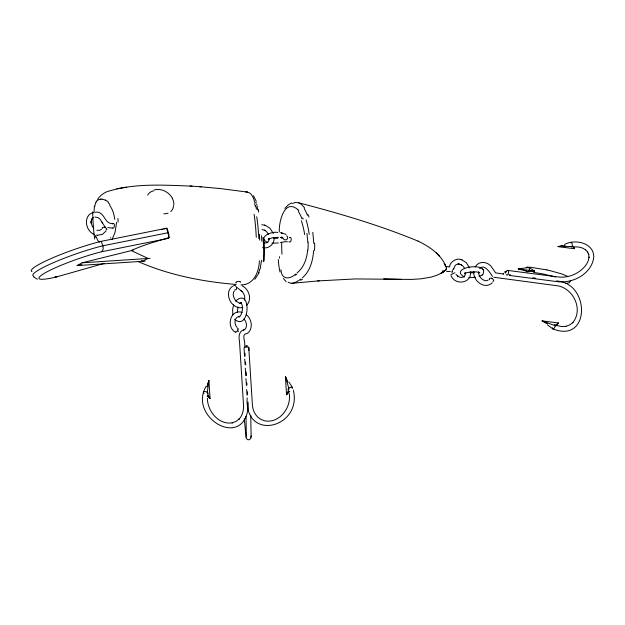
<?xml version="1.0" encoding="UTF-8"?>
<svg xmlns="http://www.w3.org/2000/svg" width="625" height="625" viewBox="0 0 625 625"><rect width="100%" height="100%" fill="white"/><g stroke="black" fill="none" stroke-linecap="round" stroke-linejoin="round"><path stroke-width="0.94" d="M491.531 278.062L492.078 278.438M473.844 271.297C472.453 280.539 484.641 290.18 492.211 282.812M478.609 271.57C477.773 277.688 485.453 282.648 488.172 280.016M173.906 204.672L173.617 201.5L172.336 198.164M116.617 222.328L115.047 232.352L112.102 239.383M251.117 436.516L250.75 415.203M268.664 238.453L268.25 239.352L268.68 238.492L268.406 239.211L272.164 237.828L278.516 237.32M248.297 406.641C243.906 450.766 187.5 417.078 206.188 386.211M464.984 272.656L464.523 273.82L466.656 272.742L471.023 271.875L476.727 271.906L479.859 272.922L479.375 272.289M279.352 231.984C278.594 223.297 283.984 198.195 297.555 209.336A24.891 14.688 -85.7 0 1 297.883 209.719M313.625 250.641C312.883 260.43 310.273 271.031 302.508 277.672M244.258 418.703L246.133 438.078L247.43 439.609L249.25 439.773L250.648 438.609L251.102 436.703M251.047 437.336L251.164 435.906M570.781 280.281L569.383 282.711L565.625 283.602M259.445 260.758C259.039 270.141 255.328 281.781 245.172 284.461M261.547 260.234L260.312 267.867M269.352 238.336C269.102 242.328 266.156 243.82 263.195 242.711M465.68 272.773C465.242 277.508 461.453 278.992 457.383 275.906L458.391 276.633L455.992 274.43M307.617 250.211C306.891 258.625 303.914 267.406 297.125 272.844M94.352 206.078L94.016 212.867M232.555 286.188C223.016 293.031 231.695 310.25 242.805 307.477M244.484 300C245.523 297.281 244.07 292.828 241.086 290.727L242.109 291.586L237.297 287.648M207.594 384.977L208.898 380.383L210.039 398.555L207.156 396.047M237.977 306.914L237.305 312.469M207.047 386.906L208.898 380.383L207.211 392.922L210.039 398.555L207.312 395.672M260.164 268.398L259.672 269.953M233.727 304.578L232.609 309.484L232.797 314.914M259.578 270.203L259.086 271.398M475.102 266.984L476.898 264.68L479.234 263.141L482.211 262.406L485.227 262.672L487.992 263.766L490.656 265.734L495.641 272.867L503.641 274.055L503.656 273.375M452.352 270.445L453.773 268.734M259.25 272.547L254.844 279.289M453.75 268.789C454.844 265.469 455.875 263.656 459.453 264.062L458.039 263.984L461.484 264.906L460.758 264.531L462.93 266.07L464.594 268.273M258.766 272.086L258.43 272.727M246.422 436.383L246.328 436.945L246.023 416.375M95.758 202.43L96.727 201.211M105.953 231.109L102.305 234.406L97.539 235.234M235.492 301.164C252.07 286.008 250.008 332.203 234.555 319.281M97.594 199.344C99.844 196.008 103.078 193.359 106.773 191.766C134.125 182.914 163.719 185.102 192.039 186.148M289.016 391.578L286.547 394.727L285.398 376.555L287.82 382.055M449.461 266.617L449.797 266.039C449.453 263.164 456.07 257.289 461.062 259.586M503.422 273.32L503.258 274.062M234.547 290.742C230.555 294.664 236.234 304.188 241.195 302.93L241.289 303.141C243.516 306.594 242.539 314.195 239.359 316.844L238.586 316.68M445.867 269.938L440.641 273.531L435.703 275.68L430.945 277.125L420.758 278.867L411.047 279.422L355.453 278.93L317.57 280.938M284.797 208.414L288.555 204.625L291.695 202.984M556.062 325.812L558.414 322.969L542.102 320.859L546.164 323.094M482.531 274.727C491.125 260.992 447.266 267.18 464.344 276.977M289.75 391.25L286.547 394.727L288.977 388.828L285.398 376.555L286.898 380.102M239.648 303.594L241.188 302.93M479.664 268.703C483.719 263.617 489.391 271.32 492.422 276.461M505.703 272.961L505.813 272.172M246.391 305.555C252.469 299.891 249.172 289.086 242.141 285.797M449.227 266.844L449.563 266.523C448.688 267.391 448.891 266.539 446.453 266.602M105.258 227.047L104.75 227.102M238.414 330.953L238.031 331.773M505.562 272.117L505.438 272.922M555.594 325.344L558.414 322.969L555.695 325.883L542.102 320.859L547.594 323.773M93.398 217.453L91.75 219.281L91.391 220.039L92.031 218.766L91.117 222.234L92.148 226.039L93.727 228.242M479.125 276.461L482.414 274.82M482.117 275.07L482.844 274.477M101.492 229.195L99.656 230.344L96.859 230.25M300.812 279.062C297.281 281.547 292.305 285.133 288.109 282.164M295.516 274.109C289.539 279.852 281.211 279.531 280.984 269.695M451.859 271.984L452.359 271.797M443.781 271.609L440.641 273.531L444.164 271.383M440.883 273.391L444.039 271.461M145.125 261.125L77.086 265.602L82.039 262.82L133.227 250.141M167.508 238.547L169.148 237.625L166.719 228.281L163.922 229.039M444.578 271.016L442.469 270.898M452.625 271.875L451.953 272.055M104.406 226.742L105.297 226.977M292.445 203.453L295.367 202.508L298.492 202.734C338.992 213.289 379.367 225.102 418.07 241.133L418.586 241.398M247.172 397.875C244.43 442.625 302.5 427.773 293.336 390.141M132.102 250.242L131.352 250.602L148.203 258.461A19.578 4.18 -12.1 0 0 143.25 261.242L141.523 260.492M245.922 345.93L246.68 345.883M246.656 346.07L245.938 346.109M244.258 329.773C238.859 330.68 238.492 337.094 239.5 341.352L243.422 403.688C244.023 409.172 242.859 415.125 238.969 419.234L239.328 418.82L236.07 421.367L232.109 422.875L232.625 422.773C218.438 425.359 207.305 410.648 207.406 398.305M243.391 330.094C247.352 329.172 247.5 322.508 243.93 318.969M564.578 244.484C575.039 238.594 594.281 242.914 593.75 257.391C591.648 273.969 572.492 283.914 557 281.602L509.508 275.453M450.359 271.469L446.641 271.438M93.258 212.469C82.773 215.359 85.352 231.453 94.539 234.492M280.719 237.656L282.328 237.234M55.078 276.547A4.797 2.391 75.1 0 0 56.883 276.828L104.313 263.359M169.148 237.625L153.461 242.258A41.719 5.367 -19.2 0 0 147.375 244.227L144.602 245.187A21.094 2.711 -19.2 0 0 131.992 250.258M161.523 229.695L162.727 229.367M154.273 189.906C161.32 188.039 169.125 192.039 172.453 198.375M77.086 265.602L81.805 264.43M450.93 274.617L454.938 272.758M562.461 245.609L558.008 246.602L574.32 248.719L573.398 246.508M280.312 242.656L284.523 241.742L287.477 241.812M32.031 271.656A47.812 6.156 -19.2 0 1 51.359 258.422A47.812 6.156 -19.2 0 1 101.234 241.328L166.891 228.18L168.453 232.664A4.828 2.805 76.1 0 1 167.672 238.406M168.453 232.664L102.797 245.805A47.812 6.148 -19.2 0 0 52.102 263.258A47.812 6.148 -19.2 0 0 34.008 276.273M56.883 276.836A43.031 5.539 -19.2 0 1 45.555 272.633A43.031 5.539 -19.2 0 1 101.508 251.766L166.656 238.727M100.414 199.156L101.844 199.039M116.828 188.781L126.531 187.18M565.242 245.453L558.008 246.602L572.703 246.523L574.32 248.719L573.055 246.539M475.672 277.273L468.828 277.656M474.062 272.688L469.969 272.93M277.773 238.242L273.805 238.484M278.375 242.984L272 243.195M291.953 283.305L319.406 280.805M82.039 262.82L150.086 258.336M94.93 217.008L98.102 217.672L99.984 219.094L104.258 225.688M277.734 232.523C272.195 230.773 256.492 237.609 267.875 242.508M574.242 246.859L578.484 247L582.445 248.016L585.711 249.82L585.344 249.578L587.688 252.016L587.414 251.625L588.773 254.594L588.656 254.164L588.984 257.469L589.023 257.023L588.281 260.664L586.695 263.977C580.445 273.312 568.492 278.594 557.383 276.852L507.438 270.383M261.719 224.781L264.727 225.148M383.68 278.852L401.367 279.367M247.078 192.086C252.258 192.602 253.688 198.914 255.016 202.992M95.305 212.203C104.836 210.719 104.344 224.812 112.805 223.391M521.883 269.078L518.25 268.93L527.992 271.633L534.562 271.047L528.883 267.492L518.25 268.93L534.562 271.047L532.078 270.398M199.359 186.672L220.281 188.555L247.477 192.109M261.977 229.547L265.148 230.469L264.422 230.094L266.594 231.633L268.57 234.477M190.031 186.016L201.383 186.812M239.922 316.773C235.477 315.602 232.945 322.891 237.109 327.516M236.156 284.484C202.664 281.672 169.102 275.18 138.211 261.586M240.961 284.852L243.266 284.82A38.266 22.523 80.6 0 0 245.148 284.352M529.555 267.133L546.938 269.922M280.516 232.68L286.086 234.383M508.922 274.688L510.594 274.906M532.844 277.789L535.398 278.117M112.133 228.125L107.844 227.547M533.508 272.344L543.375 274.016L555.609 276.992M556.688 280.875L558.492 281.133M96.484 235.078L97.414 235.219M280.602 237.5L282.703 237.977M262.562 247.516C268.664 249.492 274.836 243.703 274.125 237.539M549.492 270.5L561.5 273.844L567.703 276.398M546.922 269.922L549.578 270.523M242.117 312.383C230.852 308.797 226.055 325.586 234.469 331.68M559.398 281.266C590.297 286.078 589.406 343.406 553 328.953M557.18 325.57L561.594 326.562L566.016 326.359L565.5 326.453L569.578 325L572.938 322.445L572.578 322.867C584.031 309.383 572.844 286.992 555.977 285.602L493.781 277.266M298.492 202.734L301.547 204.445L304.57 207.922M37.352 279.258L33.656 276.953M461.867 259.844L466.266 262.641L469.656 267.93M265.531 225.406L269.93 228.203L273.328 233.492M460.961 259.555L461.961 259.875M264.625 225.117L265.625 225.43M247.383 345.898L247.945 346.172M105.32 199.961L108.43 201.984M418.07 241.133C429.195 246.484 440.5 253.961 445.641 265.648M547.461 324.867L552.82 328.875M99.328 242.203L97.523 240.094L96.297 236.766M286.102 281.695L283.406 278.477M246.219 314.594C251.852 318.922 253.531 328.898 247.312 333.445C240.57 334.148 245.938 340.82 244.602 347.281M482.672 269.008L483.695 270.258M436.203 252.813L439.602 256.266M297.891 209.703L298.867 210.906M253.43 195.703L256.281 201.336M288.938 382.062L292.477 387.578M451.039 275.547C454.812 285.695 471.758 283.57 470.461 271.977M255.953 202.258L256.148 202.742M302.664 217.898L303.141 219.094M307.992 214.523L308.984 217.078M102.008 222.086L102.367 222.984M101.234 241.328L102.797 245.805A4.797 3.156 77.3 0 1 101.508 251.758M256.586 203.914L256.883 204.797M446.32 267.445L446.461 268.148M257.164 205.703L257.367 206.391M258.094 209.25L258.328 210.297M255.719 205.75L256.445 209.141M258.445 210.828L258.703 212.078M306.93 233.305L307.82 242.164M312.812 232.305L313.797 243.391M289.258 393.641C291.602 408.031 278.82 423.766 264.75 420.828L261.266 419.57L258.023 417.367C253.883 413.305 252.477 408.898 252.297 403.328L248.781 347.594M279.539 258.141L279.445 256.703M248.789 347.742L248.969 350.414M244.969 353.203L245.156 356.164M245.531 362.07L245.711 364.992M246.156 372.039L246.375 375.492M246.844 383.008L246.969 384.938M247.398 391.828L247.586 394.703M248.047 402.141L248.258 405.891M244.547 356.25L244.039 347.891A2.391 0.734 -3.6 0 1 247.289 347.086A2.391 0.734 -3.6 0 1 248.422 348.094M244.727 359.07L245.07 364.477M245.305 368.227L245.773 375.688M245.953 378.57L246.383 385.414M246.641 389.523L246.992 395.094M261.516 235.734L261.789 241.234M259.414 234.281L259.695 240.086M570.852 242.812A2.391 0.734 82.1 0 1 571.891 243.156A2.391 0.734 82.1 0 1 572.273 246.359A2.391 0.734 82.1 0 1 571.297 246.563M506.297 271.594A2.391 1.219 -82.6 0 1 508.102 270.742A2.391 1.219 -82.6 0 1 508.133 274.117A2.391 1.219 -82.6 0 1 506.328 274.641M526.273 267.805A2.391 1.812 -87.2 0 1 528.914 267.695A2.391 1.812 -87.2 0 1 528.773 271.172A2.391 1.812 -87.2 0 1 526.156 270.898M504.492 272.148A2.391 1.219 -82.6 0 1 505.922 271.914M554.367 324.781A2.391 0.914 -63.5 0 1 555.242 325.859A2.391 0.914 -63.5 0 1 553.586 328.734A2.391 0.914 -63.5 0 1 552.648 327.758M489.539 279.703A2.391 1.266 28.2 0 1 490.398 278.195A2.391 1.266 28.2 0 1 493.32 279.656A2.391 1.266 28.2 0 1 492.852 281.359M173.484 205.547A14.344 10.375 32.1 0 1 170.781 211.547M168.078 213.109A14.344 10.375 32.1 0 1 163.836 213.805M147.672 195.125A14.344 10.375 32.1 0 1 153.812 190.789M102.422 228.516A2.391 1.164 19.7 0 1 103.477 227.242A2.391 1.164 19.7 0 1 106.461 228.461A2.391 1.164 19.7 0 1 105.922 229.945M233.594 285.891A2.391 1.414 69.1 0 1 235.508 285.797A2.391 1.414 69.1 0 1 236.531 288.773A2.391 1.414 69.1 0 1 234.891 289.656M286.617 235.805A2.391 2.258 21.7 0 1 286.555 239.625A2.391 2.258 21.7 0 1 282.945 237.852M288.352 389.711A2.391 1.031 -22.2 0 1 288.844 388.148A2.391 1.031 -22.2 0 1 291.766 387.227A2.391 1.031 -22.2 0 1 292.195 388.5M204.109 393.234A2.391 1.086 14.3 0 1 203.961 391.688A2.391 1.086 14.3 0 1 207.117 392.141A2.391 1.086 14.3 0 1 207.711 393.75M237.219 329.062A2.391 0.648 -51.7 0 1 238.219 329.289A2.391 0.648 -51.7 0 1 236.156 332.031A2.391 0.648 -51.7 0 1 235.305 331.609M446.312 268.188A2.305 1.578 -66.6 0 1 445.969 269.406M446.188 266.789A2.289 0.898 87.5 0 1 446.414 267.211M446 266.836A2.203 0.508 77.7 0 1 446.141 267.109M445.594 266.445A2.273 1.008 -65.6 0 1 445.82 266.641M446.242 269.562A2.281 2.148 -77.7 0 1 445.953 270.016M289.359 237.812A2.391 1.266 -82 0 1 291.039 238.141A2.391 1.266 -82 0 1 290.703 241.336A2.391 1.266 -82 0 1 288.961 241.609M304.195 208.625A44.055 24.523 -86.2 0 1 307.414 215.273M306.094 219.867A73.781 44.641 -82 0 1 309.234 234.344M314.625 243.117A51.945 34.07 -77.5 0 1 314.5 250.531M302.461 279.07A38.211 17.203 -69.2 0 1 300.695 280.359M281.953 254.211A65.281 18.227 -88.2 0 1 281.664 242.211M281.711 238.203A65.281 18.227 -88.2 0 1 281.742 236.867M281.852 233.508A65.281 18.227 -88.2 0 1 281.898 232.516M298.43 211.656A40.875 24.469 -84.4 0 1 301.922 218.727M301.352 220.805A66.195 42.164 -80.4 0 1 304.641 234.57M308.062 242.086A46.156 32.508 -75 0 1 307.906 250.188M296.977 274A35.625 14.453 -64 0 1 295.32 275.203M279.984 271.992A41.258 13.406 -86.5 0 1 278.273 259.5M112.57 223.984A2.391 1.219 -82.6 0 1 114.188 224.18A2.391 1.219 -82.6 0 1 113.953 227.359A2.391 1.219 -82.6 0 1 112.281 227.813M94.695 239.047A27.672 2.992 86.7 0 1 92.703 211.945M94.781 206.398A16.219 9.633 66.9 0 1 95.961 202.688M96.656 201.078A19.258 11.359 72.1 0 1 100.43 199.195M101.883 199.195A16.25 9.172 62.7 0 1 105.336 200.258M108.133 202.68A23.531 16.641 82.4 0 1 109.93 204.539M109.664 205.25A27.477 21.891 -82.2 0 1 114.695 219.352M117.914 218.508A25.133 19.43 -73.5 0 1 118.055 222.125M110.664 237.656A27.141 15.086 69.3 0 1 110.523 238.016M95.734 237.445A20.586 10.68 -80.2 0 1 95.266 235.383M236.32 282.93A2.391 0.781 -7.1 0 1 236.398 281.891A2.391 0.781 -7.1 0 1 239.508 281.43A2.391 0.781 -7.1 0 1 240.242 282.359M262.977 237.289A58.133 22.414 -87.9 0 1 263.273 261.773M254.109 214.281A83.141 22.562 -88.4 0 1 256.273 237.305M254.664 203.633A62.625 25.039 -83 0 1 255.328 206.391M245.82 191.93A26.102 11.797 -74 0 1 247.109 191.977M263.945 239.305A51.281 18.328 -88.1 0 1 264.109 261.062M256.727 216.711A75.047 19.836 -88.6 0 1 258.805 238.438M257.062 206.984A57.211 21.812 -83.6 0 1 257.766 209.844M91.164 221.422L91.258 223.406L91.242 220.773L91.164 221.422M241.047 302.727L240.648 302.758L241.047 302.727M240.953 302.766L240.523 302.656L240.906 302.758M445.195 265.078L444.164 263.484L445.859 266.242L445.195 265.078"/></g></svg>
